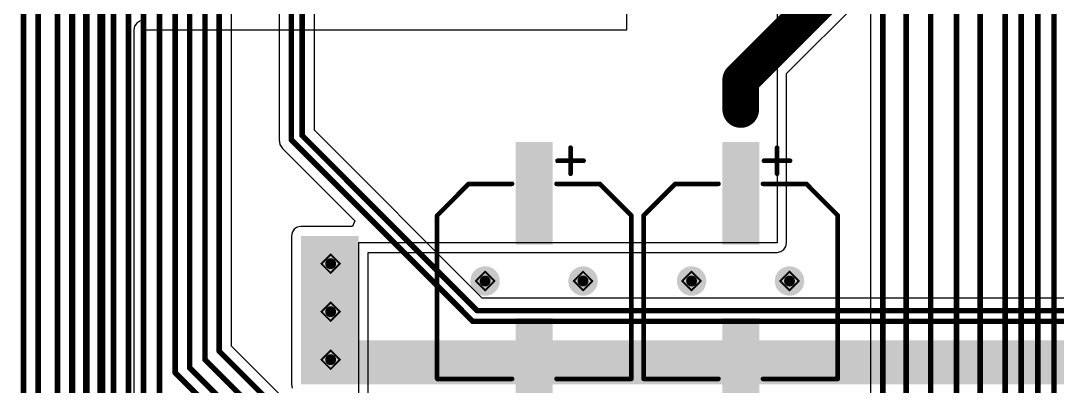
# Model space of a CAD drawing. Header units: inches. Extents: x -31 to 249, y -28 to 261.
# Drawn here: x 9.86 to 38.14, y 32.98 to 42.95 of the extents above; entities that cross this region are included whole.
import ezdxf

# ---------------------------------------------------------------- set-up
doc = ezdxf.new("R2010")
doc.units = ezdxf.units.IN
for name, color, linetype in [('Bottom Layer', 5, 'Continuous'), ('Bottom Solder', 6, 'Continuous'), ('Drill Drawing', 1, 'Continuous'), ('Top Layer', 1, 'Continuous'), ('Top Overlay', 2, 'Continuous'), ('Top Paste', 8, 'Continuous'), ('Top Solder', 216, 'Continuous'), ('Via Holes', 16, 'Continuous')]:
    doc.layers.add(name, color=color, linetype=linetype)

# ---------------------------------------------------------------- blocks, each defined once
blk = doc.blocks.new('RVT1E470M0505_12')
at = {"layer": 'Top Layer'}
for points in [[(-3.75, 0.455), (-1.05, 0.455), (-1.05, -0.455), (-3.75, -0.455)], [(1.05, 0.455), (3.75, 0.455), (3.75, -0.455), (1.05, -0.455)]]:
    blk.add_hatch(color=1, dxfattribs=at).paths.add_polyline_path(points)
at = {"layer": 'Top Paste'}
for points in [[(-3.75, 0.455), (-1.05, 0.455), (-1.05, -0.455), (-3.75, -0.455)], [(1.05, 0.455), (3.75, 0.455), (3.75, -0.455), (1.05, -0.455)]]:
    blk.add_hatch(color=8, dxfattribs=at).paths.add_polyline_path(points)
at = {"layer": 'Top Solder'}
for points in [[(-3.801, 0.506), (-0.999, 0.506), (-0.999, -0.506), (-3.801, -0.506)], [(0.999, 0.506), (3.801, 0.506), (3.801, -0.506), (0.999, -0.506)]]:
    blk.add_hatch(color=216, dxfattribs=at).paths.add_polyline_path(points)
at = {"layer": 'Top Overlay', "const_width": 0.127}
for points in [[(-2.659, 1.787), (-1.795, 2.649)], [(2.659, 2.649), (-1.795, 2.649)], [(2.659, 0.607), (2.659, 2.649)], [(-2.659, 0.607), (-2.659, 1.787)], [(-3.289, 0.635), (-3.289, 1.346)], [(-2.933, 0.991), (-3.644, 0.991)], [(-2.659, -1.787), (-2.659, -0.607)], [(2.659, -2.649), (2.659, -0.607)], [(-1.795, -2.649), (-2.659, -1.787)], [(2.659, -2.649), (-1.795, -2.649)]]:
    blk.add_lwpolyline(points, dxfattribs=at)
at = {"layer": 'Top Overlay', "const_width": 0.0635}
for points in [[(-1.827, 2.649, 1), (-1.763, 2.649, 1)], [(-1.827, 2.649, 1), (-1.763, 2.649, 1)], [(2.628, 2.649, 1), (2.691, 2.649, 1)], [(2.628, 2.649, 1), (2.691, 2.649, 1)], [(-2.691, 1.787, 1), (-2.628, 1.787, 1)], [(-2.691, 1.787, 1), (-2.628, 1.787, 1)], [(-3.321, 1.346, 1), (-3.257, 1.346, 1)], [(-3.676, 0.991, 1), (-3.613, 0.991, 1)], [(-2.965, 0.991, 1), (-2.902, 0.991, 1)], [(-3.321, 0.635, 1), (-3.257, 0.635, 1)], [(-2.691, 0.607, 1), (-2.628, 0.607, 1)], [(2.628, 0.607, 1), (2.691, 0.607, 1)], [(-2.691, -0.607, 1), (-2.628, -0.607, 1)], [(2.628, -0.607, 1), (2.691, -0.607, 1)], [(-2.691, -1.787, 1), (-2.628, -1.787, 1)], [(-2.691, -1.787, 1), (-2.628, -1.787, 1)], [(-1.827, -2.649, 1), (-1.763, -2.649, 1)], [(-1.827, -2.649, 1), (-1.763, -2.649, 1)], [(2.628, -2.649, 1), (2.691, -2.649, 1)], [(2.628, -2.649, 1), (2.691, -2.649, 1)]]:
    blk.add_lwpolyline(points, format="xyb", close=True, dxfattribs=at)
blk = doc.blocks.new('RVT1E470M0505_13')
at = {"layer": 'Top Layer'}
for points in [[(-3.75, 0.455), (-1.05, 0.455), (-1.05, -0.455), (-3.75, -0.455)], [(1.05, 0.455), (3.75, 0.455), (3.75, -0.455), (1.05, -0.455)]]:
    blk.add_hatch(color=1, dxfattribs=at).paths.add_polyline_path(points)
at = {"layer": 'Top Paste'}
for points in [[(-3.75, 0.455), (-1.05, 0.455), (-1.05, -0.455), (-3.75, -0.455)], [(1.05, 0.455), (3.75, 0.455), (3.75, -0.455), (1.05, -0.455)]]:
    blk.add_hatch(color=8, dxfattribs=at).paths.add_polyline_path(points)
at = {"layer": 'Top Solder'}
for points in [[(-3.801, 0.506), (-0.999, 0.506), (-0.999, -0.506), (-3.801, -0.506)], [(0.999, 0.506), (3.801, 0.506), (3.801, -0.506), (0.999, -0.506)]]:
    blk.add_hatch(color=216, dxfattribs=at).paths.add_polyline_path(points)
at = {"layer": 'Top Overlay', "const_width": 0.127}
for points in [[(-2.659, 1.787), (-1.795, 2.649)], [(2.659, 2.649), (-1.795, 2.649)], [(2.659, 0.607), (2.659, 2.649)], [(-2.659, 0.607), (-2.659, 1.787)], [(-3.289, 0.635), (-3.289, 1.346)], [(-2.933, 0.991), (-3.644, 0.991)], [(-2.659, -1.787), (-2.659, -0.607)], [(2.659, -2.649), (2.659, -0.607)], [(-1.795, -2.649), (-2.659, -1.787)], [(2.659, -2.649), (-1.795, -2.649)]]:
    blk.add_lwpolyline(points, dxfattribs=at)
at = {"layer": 'Top Overlay', "const_width": 0.0635}
for points in [[(-1.827, 2.649, 1), (-1.763, 2.649, 1)], [(-1.827, 2.649, 1), (-1.763, 2.649, 1)], [(2.628, 2.649, 1), (2.691, 2.649, 1)], [(2.628, 2.649, 1), (2.691, 2.649, 1)], [(-2.691, 1.787, 1), (-2.628, 1.787, 1)], [(-2.691, 1.787, 1), (-2.628, 1.787, 1)], [(-3.321, 1.346, 1), (-3.257, 1.346, 1)], [(-3.676, 0.991, 1), (-3.613, 0.991, 1)], [(-2.965, 0.991, 1), (-2.902, 0.991, 1)], [(-3.321, 0.635, 1), (-3.257, 0.635, 1)], [(-2.691, 0.607, 1), (-2.628, 0.607, 1)], [(2.628, 0.607, 1), (2.691, 0.607, 1)], [(-2.691, -0.607, 1), (-2.628, -0.607, 1)], [(2.628, -0.607, 1), (2.691, -0.607, 1)], [(-2.691, -1.787, 1), (-2.628, -1.787, 1)], [(-2.691, -1.787, 1), (-2.628, -1.787, 1)], [(-1.827, -2.649, 1), (-1.763, -2.649, 1)], [(-1.827, -2.649, 1), (-1.763, -2.649, 1)], [(2.628, -2.649, 1), (2.691, -2.649, 1)], [(2.628, -2.649, 1), (2.691, -2.649, 1)]]:
    blk.add_lwpolyline(points, format="xyb", close=True, dxfattribs=at)

msp = doc.modelspace()

# ---------------------------------------------------------------- hatches: boundary and pattern name
at = {"layer": 'Bottom Layer'}
for points in [[(17.501, 33.029), (19.075, 33.029), (19.075, 37.077), (17.501, 37.077)], [(17.501, 33.029), (101.649, 33.029), (101.649, 34.23), (17.501, 34.23)]]:
    msp.add_hatch(color=5, dxfattribs=at).paths.add_polyline_path(points)
h = msp.add_hatch(color=5, dxfattribs=at)
edge = h.paths.add_edge_path()
edge.add_arc((18.313, 36.322), 0.3, 0, 360)
h = msp.add_hatch(color=5, dxfattribs=at)
edge = h.paths.add_edge_path()
edge.add_arc((22.527, 35.849), 0.3, 0, 360)
h = msp.add_hatch(color=5, dxfattribs=at)
edge = h.paths.add_edge_path()
edge.add_arc((25.199, 35.849), 0.3, 0, 360)
h = msp.add_hatch(color=5, dxfattribs=at)
edge = h.paths.add_edge_path()
edge.add_arc((28.161, 35.849), 0.3, 0, 360)
h = msp.add_hatch(color=5, dxfattribs=at)
edge = h.paths.add_edge_path()
edge.add_arc((30.833, 35.849), 0.3, 0, 360)
h = msp.add_hatch(color=5, dxfattribs=at)
edge = h.paths.add_edge_path()
edge.add_arc((18.313, 35.013), 0.3, 0, 360)
h = msp.add_hatch(color=5, dxfattribs=at)
edge = h.paths.add_edge_path()
edge.add_arc((18.313, 33.704), 0.3, 0, 360)
at = {"layer": 'Bottom Solder'}
h = msp.add_hatch(color=6, dxfattribs=at)
edge = h.paths.add_edge_path()
edge.add_arc((18.313, 36.322), 0.402, 0, 360)
h = msp.add_hatch(color=6, dxfattribs=at)
edge = h.paths.add_edge_path()
edge.add_arc((22.527, 35.849), 0.402, 0, 360)
h = msp.add_hatch(color=6, dxfattribs=at)
edge = h.paths.add_edge_path()
edge.add_arc((25.199, 35.849), 0.402, 0, 360)
h = msp.add_hatch(color=6, dxfattribs=at)
edge = h.paths.add_edge_path()
edge.add_arc((28.161, 35.849), 0.402, 0, 360)
h = msp.add_hatch(color=6, dxfattribs=at)
edge = h.paths.add_edge_path()
edge.add_arc((30.833, 35.849), 0.402, 0, 360)
h = msp.add_hatch(color=6, dxfattribs=at)
edge = h.paths.add_edge_path()
edge.add_arc((18.313, 35.013), 0.402, 0, 360)
h = msp.add_hatch(color=6, dxfattribs=at)
edge = h.paths.add_edge_path()
edge.add_arc((18.313, 33.704), 0.402, 0, 360)
at = {"layer": 'Top Layer'}
h = msp.add_hatch(color=1, dxfattribs=at)
edge = h.paths.add_edge_path()
edge.add_arc((18.313, 36.322), 0.3, 0, 360)
h = msp.add_hatch(color=1, dxfattribs=at)
edge = h.paths.add_edge_path()
edge.add_arc((22.527, 35.849), 0.3, 0, 360)
h = msp.add_hatch(color=1, dxfattribs=at)
edge = h.paths.add_edge_path()
edge.add_arc((25.199, 35.849), 0.3, 0, 360)
h = msp.add_hatch(color=1, dxfattribs=at)
edge = h.paths.add_edge_path()
edge.add_arc((28.161, 35.849), 0.3, 0, 360)
h = msp.add_hatch(color=1, dxfattribs=at)
edge = h.paths.add_edge_path()
edge.add_arc((30.833, 35.849), 0.3, 0, 360)
h = msp.add_hatch(color=1, dxfattribs=at)
edge = h.paths.add_edge_path()
edge.add_arc((18.313, 35.013), 0.3, 0, 360)
h = msp.add_hatch(color=1, dxfattribs=at)
edge = h.paths.add_edge_path()
edge.add_arc((18.313, 33.704), 0.3, 0, 360)
at = {"layer": 'Top Solder'}
h = msp.add_hatch(color=216, dxfattribs=at)
edge = h.paths.add_edge_path()
edge.add_arc((18.313, 36.322), 0.402, 0, 360)
h = msp.add_hatch(color=216, dxfattribs=at)
edge = h.paths.add_edge_path()
edge.add_arc((22.527, 35.849), 0.402, 0, 360)
h = msp.add_hatch(color=216, dxfattribs=at)
edge = h.paths.add_edge_path()
edge.add_arc((25.199, 35.849), 0.402, 0, 360)
h = msp.add_hatch(color=216, dxfattribs=at)
edge = h.paths.add_edge_path()
edge.add_arc((28.161, 35.849), 0.402, 0, 360)
h = msp.add_hatch(color=216, dxfattribs=at)
edge = h.paths.add_edge_path()
edge.add_arc((30.833, 35.849), 0.402, 0, 360)
h = msp.add_hatch(color=216, dxfattribs=at)
edge = h.paths.add_edge_path()
edge.add_arc((18.313, 35.013), 0.402, 0, 360)
h = msp.add_hatch(color=216, dxfattribs=at)
edge = h.paths.add_edge_path()
edge.add_arc((18.313, 33.704), 0.402, 0, 360)
at = {"layer": 'Via Holes'}
h = msp.add_hatch(color=7, dxfattribs=at)
edge = h.paths.add_edge_path()
edge.add_arc((18.313, 36.322), 0.15, 0, 360)
h = msp.add_hatch(color=7, dxfattribs=at)
edge = h.paths.add_edge_path()
edge.add_arc((22.527, 35.849), 0.15, 0, 360)
h = msp.add_hatch(color=7, dxfattribs=at)
edge = h.paths.add_edge_path()
edge.add_arc((25.199, 35.849), 0.15, 0, 360)
h = msp.add_hatch(color=7, dxfattribs=at)
edge = h.paths.add_edge_path()
edge.add_arc((28.161, 35.849), 0.15, 0, 360)
h = msp.add_hatch(color=7, dxfattribs=at)
edge = h.paths.add_edge_path()
edge.add_arc((30.833, 35.849), 0.15, 0, 360)
h = msp.add_hatch(color=7, dxfattribs=at)
edge = h.paths.add_edge_path()
edge.add_arc((18.313, 35.013), 0.15, 0, 360)
h = msp.add_hatch(color=7, dxfattribs=at)
edge = h.paths.add_edge_path()
edge.add_arc((18.313, 33.704), 0.15, 0, 360)

# ---------------------------------------------------------------- linework, layer by layer
at = {"layer": 'Bottom Layer'}
for p, q in [((15.61, 34.073), (15.61, 57.803)), ((16.904, 55.605), (16.904, 39.698)), ((17.87, 39.959), (17.87, 55.605)), ((22.451, 35.377), (17.87, 39.959)), ((16.904, 39.698), (16.93, 39.569)), ((16.93, 39.569), (17.003, 39.46)), ((17.003, 39.46), (18.975, 37.488)), ((17.501, 37.336), (17.401, 37.316)), ((18.912, 37.336), (17.501, 37.336)), ((18.975, 37.488), (18.912, 37.336)), ((17.261, 37.176), (17.242, 37.077)), ((17.242, 37.077), (17.242, 34.23)), ((17.317, 37.26), (17.261, 37.176)), ((17.401, 37.316), (17.317, 37.26)), ((105.818, 35.377), (22.451, 35.377)), ((17.242, 34.23), (17.242, 33.029)), ((18.286, 31.398), (15.61, 34.073)), ((17.242, 33.029), (17.261, 32.93))]:
    msp.add_line(p, q, dxfattribs=at)
at = {"layer": 'Bottom Layer', "const_width": 0.152}
for points in [[(9.933, 19.547), (9.933, 62.652)], [(10.33, 19.767), (10.33, 62.416)], [(10.86, 19.902), (10.86, 62.145)], [(11.248, 21.91), (11.248, 61.91)], [(11.636, 22.316), (11.636, 61.687)], [(12.02, 23.682), (12.02, 61.418)], [(12.385, 23.95), (12.385, 61.13)], [(12.799, 26.07), (12.799, 60.874)], [(13.204, 26.407), (13.204, 60.633)], [(13.646, 26.697), (13.646, 60.381)], [(14.069, 33.353), (14.069, 60.26)], [(14.466, 33.484), (14.466, 59.84)], [(14.885, 33.704), (14.885, 59.6)], [(15.274, 33.934), (15.274, 59.438)], [(17.241, 39.698), (17.241, 55.841)], [(17.533, 39.819), (17.533, 55.841)], [(17.533, 39.819), (22.311, 35.041)], [(17.241, 39.698), (22.19, 34.749)], [(22.311, 35.041), (105.958, 35.041)], [(22.19, 34.749), (106.079, 34.749)], [(15.274, 33.934), (18.146, 31.061)], [(14.885, 33.704), (18.007, 30.582)], [(14.069, 33.353), (17.729, 29.693)], [(14.466, 33.484), (17.829, 30.121)]]:
    msp.add_lwpolyline(points, dxfattribs=at)
at = {"layer": 'Bottom Layer', "const_width": 0.0762}
for points in [[(17.495, 39.819, 1), (17.571, 39.819, 1)], [(17.495, 39.819, 1), (17.571, 39.819, 1)], [(17.203, 39.698, 1), (17.279, 39.698, 1)], [(17.203, 39.698, 1), (17.279, 39.698, 1)], [(22.273, 35.041, 1), (22.349, 35.041, 1)], [(22.273, 35.041, 1), (22.349, 35.041, 1)], [(22.152, 34.749, 1), (22.228, 34.749, 1)], [(22.152, 34.749, 1), (22.228, 34.749, 1)], [(15.236, 33.934, 1), (15.312, 33.934, 1)], [(15.236, 33.934, 1), (15.312, 33.934, 1)], [(14.847, 33.704, 1), (14.923, 33.704, 1)], [(14.847, 33.704, 1), (14.923, 33.704, 1)], [(14.031, 33.353, 1), (14.107, 33.353, 1)], [(14.031, 33.353, 1), (14.107, 33.353, 1)], [(14.428, 33.484, 1), (14.504, 33.484, 1)], [(14.428, 33.484, 1), (14.504, 33.484, 1)]]:
    msp.add_lwpolyline(points, format="xyb", close=True, dxfattribs=at)
at = {"layer": 'Drill Drawing', "const_width": 0.0508}
for points in [[(18.059, 36.322), (18.313, 36.576)], [(18.313, 36.576), (18.567, 36.322)], [(18.059, 36.322), (18.313, 36.068)], [(18.313, 36.068), (18.567, 36.322)], [(22.273, 35.849), (22.527, 36.103)], [(22.527, 36.103), (22.781, 35.849)], [(24.945, 35.849), (25.199, 36.103)], [(25.199, 36.103), (25.453, 35.849)], [(27.907, 35.849), (28.161, 36.103)], [(28.161, 36.103), (28.415, 35.849)], [(30.579, 35.849), (30.833, 36.103)], [(30.833, 36.103), (31.087, 35.849)], [(22.273, 35.849), (22.527, 35.595)], [(22.527, 35.595), (22.781, 35.849)], [(24.945, 35.849), (25.199, 35.595)], [(25.199, 35.595), (25.453, 35.849)], [(27.907, 35.849), (28.161, 35.595)], [(28.161, 35.595), (28.415, 35.849)], [(30.579, 35.849), (30.833, 35.595)], [(30.833, 35.595), (31.087, 35.849)], [(18.059, 35.013), (18.313, 35.267)], [(18.313, 35.267), (18.567, 35.013)], [(18.059, 35.013), (18.313, 34.759)], [(18.313, 34.759), (18.567, 35.013)], [(18.059, 33.704), (18.313, 33.958)], [(18.313, 33.958), (18.567, 33.704)], [(18.059, 33.704), (18.313, 33.45)], [(18.313, 33.45), (18.567, 33.704)]]:
    msp.add_lwpolyline(points, dxfattribs=at)
at = {"layer": 'Drill Drawing', "const_width": 0.0254}
for points in [[(18.301, 36.576, 1), (18.326, 36.576, 1)], [(18.301, 36.576, 1), (18.326, 36.576, 1)], [(18.047, 36.322, 1), (18.072, 36.322, 1)], [(18.047, 36.322, 1), (18.072, 36.322, 1)], [(18.555, 36.322, 1), (18.58, 36.322, 1)], [(18.555, 36.322, 1), (18.58, 36.322, 1)], [(18.301, 36.068, 1), (18.326, 36.068, 1)], [(18.301, 36.068, 1), (18.326, 36.068, 1)], [(22.515, 36.103, 1), (22.54, 36.103, 1)], [(22.515, 36.103, 1), (22.54, 36.103, 1)], [(25.187, 36.103, 1), (25.212, 36.103, 1)], [(25.187, 36.103, 1), (25.212, 36.103, 1)], [(28.148, 36.103, 1), (28.173, 36.103, 1)], [(28.148, 36.103, 1), (28.173, 36.103, 1)], [(30.82, 36.103, 1), (30.846, 36.103, 1)], [(30.82, 36.103, 1), (30.846, 36.103, 1)], [(22.261, 35.849, 1), (22.286, 35.849, 1)], [(22.261, 35.849, 1), (22.286, 35.849, 1)], [(22.769, 35.849, 1), (22.794, 35.849, 1)], [(22.769, 35.849, 1), (22.794, 35.849, 1)], [(24.933, 35.849, 1), (24.958, 35.849, 1)], [(24.933, 35.849, 1), (24.958, 35.849, 1)], [(25.441, 35.849, 1), (25.466, 35.849, 1)], [(25.441, 35.849, 1), (25.466, 35.849, 1)], [(27.894, 35.849, 1), (27.919, 35.849, 1)], [(27.894, 35.849, 1), (27.919, 35.849, 1)], [(28.402, 35.849, 1), (28.427, 35.849, 1)], [(28.402, 35.849, 1), (28.427, 35.849, 1)], [(30.566, 35.849, 1), (30.592, 35.849, 1)], [(30.566, 35.849, 1), (30.592, 35.849, 1)], [(31.074, 35.849, 1), (31.1, 35.849, 1)], [(31.074, 35.849, 1), (31.1, 35.849, 1)], [(22.515, 35.595, 1), (22.54, 35.595, 1)], [(22.515, 35.595, 1), (22.54, 35.595, 1)], [(25.187, 35.595, 1), (25.212, 35.595, 1)], [(25.187, 35.595, 1), (25.212, 35.595, 1)], [(28.148, 35.595, 1), (28.173, 35.595, 1)], [(28.148, 35.595, 1), (28.173, 35.595, 1)], [(30.82, 35.595, 1), (30.846, 35.595, 1)], [(30.82, 35.595, 1), (30.846, 35.595, 1)], [(18.301, 35.267, 1), (18.326, 35.267, 1)], [(18.301, 35.267, 1), (18.326, 35.267, 1)], [(18.047, 35.013, 1), (18.072, 35.013, 1)], [(18.047, 35.013, 1), (18.072, 35.013, 1)], [(18.555, 35.013, 1), (18.58, 35.013, 1)], [(18.555, 35.013, 1), (18.58, 35.013, 1)], [(18.301, 34.759, 1), (18.326, 34.759, 1)], [(18.301, 34.759, 1), (18.326, 34.759, 1)], [(18.301, 33.958, 1), (18.326, 33.958, 1)], [(18.301, 33.958, 1), (18.326, 33.958, 1)], [(18.047, 33.704, 1), (18.072, 33.704, 1)], [(18.047, 33.704, 1), (18.072, 33.704, 1)], [(18.555, 33.704, 1), (18.58, 33.704, 1)], [(18.555, 33.704, 1), (18.58, 33.704, 1)], [(18.301, 33.45, 1), (18.326, 33.45, 1)], [(18.301, 33.45, 1), (18.326, 33.45, 1)]]:
    msp.add_lwpolyline(points, format="xyb", close=True, dxfattribs=at)
at = {"layer": 'Top Layer'}
for p, q in [((11.325, 71.869), (11.325, 15.88)), ((12.428, 16.179), (12.428, 71.509)), ((26.395, 42.697), (26.395, 44.719)), ((30.492, 44.719), (30.492, 36.89)), ((33.039, 43.65), (33.039, 32.558)), ((30.751, 41.505), (32.764, 43.518)), ((12.964, 42.797), (12.945, 42.697)), ((13.021, 42.881), (12.964, 42.797)), ((13.105, 42.937), (13.021, 42.881)), ((13.204, 42.956), (13.105, 42.937)), ((12.945, 42.697), (12.945, 16.217)), ((13.204, 16.217), (13.204, 42.697)), ((13.204, 42.697), (26.395, 42.697)), ((30.751, 36.89), (30.751, 41.505)), ((30.492, 36.89), (19.075, 36.89)), ((19.075, 36.89), (19.075, 31.598)), ((30.676, 36.707), (30.732, 36.791)), ((30.732, 36.791), (30.751, 36.89)), ((19.334, 31.857), (19.334, 36.631)), ((19.334, 36.631), (30.492, 36.631)), ((30.492, 36.631), (30.592, 36.651)), ((30.592, 36.651), (30.676, 36.707))]:
    msp.add_line(p, q, dxfattribs=at)
for points, const_width in [([(37.608, 15.074), (37.608, 73.771)], 0.152), ([(38.05, 15.316), (38.05, 73.997)], 0.152), ([(37.156, 18.238), (37.156, 73.154)], 0.152), ([(36.72, 20.802), (36.72, 72.481)], 0.152), ([(11.662, 15.88), (11.662, 71.869)], 0.152), ([(12.091, 16.04), (12.091, 71.648)], 0.152), ([(33.376, 32.111), (33.376, 59.39)], 0.152), ([(34.015, 30.927), (34.015, 59.087)], 0.152), ([(34.685, 32.097), (34.685, 58.43)], 0.152), ([(35.392, 30.927), (35.392, 57.656)], 0.152), ([(36.038, 32.073), (36.038, 56.862)], 0.152), ([(29.502, 41.331), (32.226, 44.056)], 1), ([(29.502, 40.526), (29.502, 41.331)], 1)]:
    msp.add_lwpolyline(points, dxfattribs=dict(at, const_width=const_width))
at = {"layer": 'Top Layer', "const_width": 0.5}
for points in [[(29.252, 41.331, 1), (29.752, 41.331, 1)], [(29.252, 41.331, 1), (29.752, 41.331, 1)], [(29.252, 40.526, 1), (29.752, 40.526, 1)]]:
    msp.add_lwpolyline(points, format="xyb", close=True, dxfattribs=at)

# ---------------------------------------------------------------- block references
at = {"rotation": 270}
for name, p in [('RVT1E470M0505_13', (23.868, 35.84)), ('RVT1E470M0505_12', (29.502, 35.84))]:
    msp.add_blockref(name, p, dxfattribs=at)

doc.saveas('drawing.dxf')
